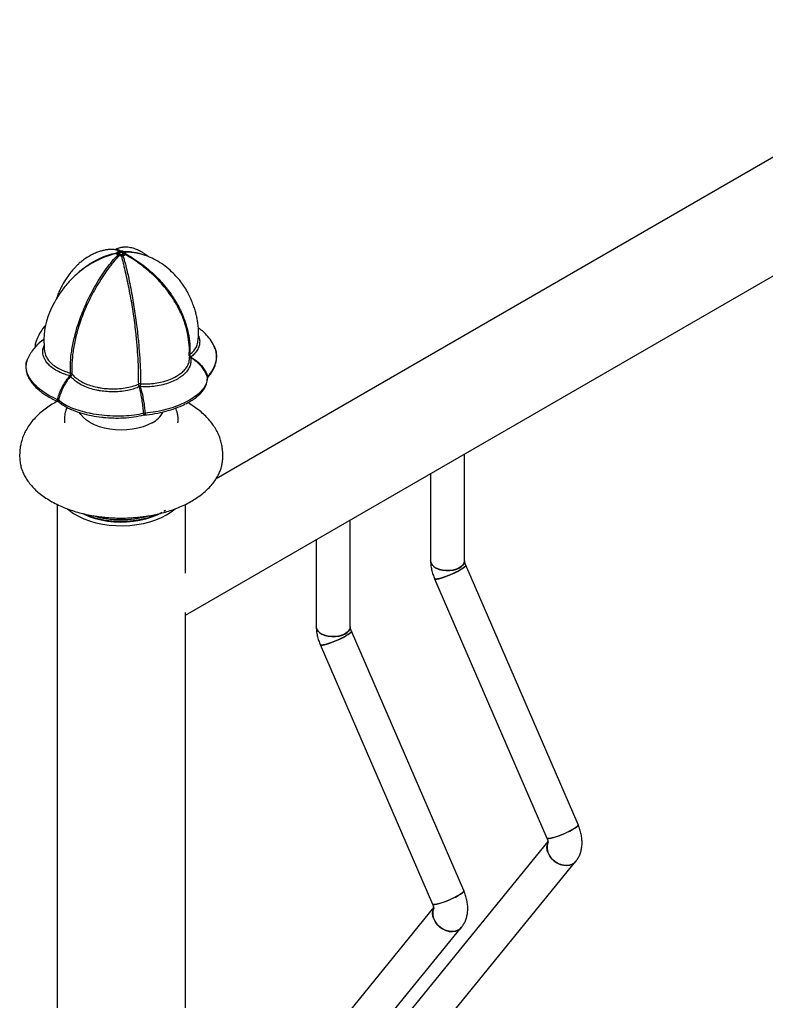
# Model space of a CAD drawing. Header units: millimetres. Extents: x 2157 to 8097, y -3726 to 474.
# Drawn here: x 6164.5 to 6515.5, y -1921.6 to -1460.1 of the extents above; entities that cross this region are included whole.
import ezdxf

# ---------------------------------------------------------------- set-up
doc = ezdxf.new("R2010")
doc.units = ezdxf.units.MM

msp = doc.modelspace()

# ---------------------------------------------------------------- linework, layer by layer
for p, q in [((7475.2, -972.61), (6256.89, -1675.92)), ((6242.4, -1740.06), (7499.35, -1014.44)), ((6210.08, -1568.4), (6209.83, -1568.36)), ((6175.95, -1610.46), (6174.71, -1611.3)), ((6248.26, -1611.5), (6248.29, -1611.28)), ((6176.18, -1615.66), (6176.22, -1615.89)), ((6244.24, -1620.31), (6244.26, -1620.13)), ((6373.69, -1714.48), (6373.69, -1664.26)), ((6357.69, -1673.5), (6357.69, -1714.48)), ((6182.1, -1687.95), (6182.1, -2265.62)), ((6242.4, -1720.31), (6242.4, -1687.95)), ((6194.75, -1692.39), (6194.75, -1692.57)), ((6229.75, -1692.57), (6229.75, -1692.4)), ((6232.28, -1691.17), (6233.1, -1690.63)), ((6319.95, -1745.51), (6319.95, -1695.29)), ((6303.95, -1704.52), (6303.95, -1745.51)), ((6427.04, -1838.5), (6374.22, -1716.52)), ((6359.54, -1722.88), (6412.36, -1844.86)), ((6242.4, -2265.62), (6242.4, -1738.84)), ((6373.3, -1869.53), (6320.48, -1747.54)), ((6305.8, -1753.9), (6358.62, -1875.88)), ((6412.84, -1846.49), (6306.05, -1977.53)), ((6318.45, -1987.64), (6425.97, -1855.71)), ((6359.1, -1877.51), (6252.31, -2008.55)), ((6264.71, -2018.66), (6372.23, -1886.73))]:
    msp.add_line(p, q)
at = {"flags": 128}
for points in [[(6226.76, -1649.6), (6224.74, -1650.62), (6222.51, -1651.48), (6220.1, -1652.17), (6217.56, -1652.66), (6214.93, -1652.97), (6212.25, -1653.07), (6209.57, -1652.97), (6206.94, -1652.66), (6204.4, -1652.17), (6201.99, -1651.48), (6199.76, -1650.62), (6197.75, -1649.6), (6195.98, -1648.43), (6194.49, -1647.15), (6193.3, -1645.76), (6192.69, -1644.78)], [(6187.02, -1690.12), (6187.76, -1690.74), (6189.81, -1692.21), (6192.12, -1693.54), (6194.66, -1694.72), (6197.41, -1695.73), (6200.34, -1696.57), (6203.4, -1697.22), (6206.57, -1697.68), (6209.8, -1697.93), (6213.07, -1697.98), (6216.32, -1697.83), (6219.53, -1697.47), (6222.65, -1696.92), (6225.65, -1696.18), (6228.49, -1695.25), (6231.14, -1694.15), (6233.57, -1692.89)], [(6194.12, -1692.25), (6194.77, -1692.57), (6197.25, -1693.65), (6199.93, -1694.55), (6202.76, -1695.27), (6205.73, -1695.8), (6208.77, -1696.13), (6211.86, -1696.26), (6214.96, -1696.18), (6218.02, -1695.9), (6221.01, -1695.42), (6223.88, -1694.75), (6226.6, -1693.89), (6229.14, -1692.86), (6231.45, -1691.67)], [(6233.57, -1692.89), (6235.75, -1691.49), (6237.56, -1690.05)], [(6373.69, -1714.48), (6373.69, -1714.61), (6373.46, -1715.6), (6372.86, -1716.54), (6371.93, -1717.38), (6370.71, -1718.08), (6369.25, -1718.62), (6367.62, -1718.97), (6365.91, -1719.1), (6364.19, -1719.02), (6362.53, -1718.73), (6361.03, -1718.24), (6359.74, -1717.57), (6358.73, -1716.76), (6358.05, -1715.84), (6357.72, -1714.86), (6357.69, -1714.48)], [(6357.69, -1714.49), (6357.84, -1715.35), (6358.35, -1716.31), (6359.2, -1717.18), (6360.35, -1717.92), (6361.76, -1718.5), (6363.35, -1718.9), (6365.04, -1719.09), (6366.77, -1719.06), (6368.45, -1718.82), (6370, -1718.38), (6371.35, -1717.75)], [(6374.22, -1716.53), (6374.19, -1716.8), (6373.83, -1717.24), (6373.15, -1717.8), (6372.17, -1718.45), (6370.95, -1719.15), (6369.54, -1719.88), (6368, -1720.61), (6366.41, -1721.29), (6364.84, -1721.89), (6363.37, -1722.4), (6362.06, -1722.78), (6360.98, -1723.01), (6360.17, -1723.09), (6359.68, -1723.01), (6359.54, -1722.88)], [(6371.59, -1718.79), (6372.69, -1718.11), (6373.53, -1717.51), (6374.05, -1717), (6374.24, -1716.62), (6374.22, -1716.52)], [(6359.54, -1722.88), (6359.56, -1722.91), (6359.88, -1723.07), (6360.54, -1723.07), (6361.49, -1722.91), (6362.69, -1722.6), (6364.09, -1722.16), (6365.62, -1721.6), (6367.21, -1720.95), (6368.78, -1720.25), (6370.26, -1719.52), (6371.59, -1718.79)], [(6319.95, -1745.51), (6319.95, -1745.63), (6319.72, -1746.62), (6319.12, -1747.56), (6318.19, -1748.4), (6316.97, -1749.11), (6315.51, -1749.65), (6313.88, -1749.99), (6312.17, -1750.12), (6310.45, -1750.04), (6308.79, -1749.75), (6307.29, -1749.26), (6306, -1748.59), (6304.99, -1747.78), (6304.31, -1746.86), (6303.98, -1745.88), (6303.95, -1745.51)], [(6303.95, -1745.51), (6304.1, -1746.38), (6304.6, -1747.33), (6305.46, -1748.2), (6306.61, -1748.95), (6308.02, -1749.53), (6309.61, -1749.92), (6311.3, -1750.11), (6313.03, -1750.08), (6314.71, -1749.84), (6316.26, -1749.4), (6317.61, -1748.77)], [(6320.48, -1747.55), (6320.45, -1747.82), (6320.09, -1748.26), (6319.41, -1748.82), (6318.43, -1749.47), (6317.21, -1750.17), (6315.8, -1750.91), (6314.26, -1751.63), (6312.67, -1752.31), (6311.1, -1752.92), (6309.63, -1753.42), (6308.32, -1753.8), (6307.24, -1754.03), (6306.43, -1754.11), (6305.94, -1754.03), (6305.8, -1753.9)], [(6317.85, -1749.82), (6318.95, -1749.14), (6319.79, -1748.53), (6320.31, -1748.03), (6320.5, -1747.65), (6320.48, -1747.54)], [(6305.8, -1753.9), (6305.82, -1753.93), (6306.14, -1754.09), (6306.8, -1754.09), (6307.75, -1753.93), (6308.95, -1753.63), (6310.35, -1753.18), (6311.88, -1752.63), (6313.47, -1751.98), (6315.04, -1751.27), (6316.52, -1750.54), (6317.85, -1749.82)], [(6427.04, -1838.5), (6427.01, -1838.78), (6426.65, -1839.22), (6425.97, -1839.78), (6424.99, -1840.43), (6423.77, -1841.13), (6422.35, -1841.86), (6420.82, -1842.59), (6419.23, -1843.27), (6417.66, -1843.87), (6416.19, -1844.38), (6414.88, -1844.76), (6413.8, -1844.99), (6412.99, -1845.07), (6412.5, -1844.99), (6412.36, -1844.86)], [(6412.36, -1844.85), (6412.38, -1844.89), (6412.7, -1845.05), (6413.36, -1845.05), (6414.31, -1844.89), (6415.51, -1844.58), (6416.91, -1844.14), (6418.44, -1843.58), (6420.02, -1842.94), (6421.6, -1842.23), (6423.08, -1841.5), (6424.41, -1840.77)], [(6424.41, -1840.77), (6425.51, -1840.09), (6426.35, -1839.49), (6426.87, -1838.98), (6427.06, -1838.6), (6427.04, -1838.5)], [(6425.98, -1855.7), (6425.12, -1856.54), (6423.9, -1857.24), (6422.48, -1857.64), (6420.94, -1857.71), (6419.34, -1857.45), (6417.76, -1856.88), (6416.28, -1856.01), (6414.96, -1854.89), (6413.87, -1853.57), (6413.05, -1852.12), (6412.54, -1850.6), (6412.38, -1849.08), (6412.56, -1847.64), (6412.8, -1846.9)], [(6412.8, -1846.89), (6412.77, -1846.96), (6412.42, -1848.35), (6412.42, -1849.84), (6412.75, -1851.37), (6413.42, -1852.86), (6414.38, -1854.25), (6415.6, -1855.48), (6417.01, -1856.48), (6418.55, -1857.2), (6420.14, -1857.62), (6421.72, -1857.72), (6423.21, -1857.48), (6424.54, -1856.93)], [(6424.54, -1856.93), (6425.64, -1856.08), (6425.97, -1855.71)], [(6373.3, -1869.53), (6373.27, -1869.8), (6372.91, -1870.24), (6372.23, -1870.8), (6371.25, -1871.45), (6370.03, -1872.16), (6368.61, -1872.89), (6367.08, -1873.61), (6365.49, -1874.29), (6363.92, -1874.9), (6362.45, -1875.4), (6361.14, -1875.78), (6360.06, -1876.01), (6359.25, -1876.09), (6358.76, -1876.01), (6358.62, -1875.88)], [(6358.62, -1875.88), (6358.64, -1875.92), (6358.96, -1876.07), (6359.62, -1876.07), (6360.57, -1875.92), (6361.77, -1875.61), (6363.17, -1875.16), (6364.7, -1874.61), (6366.28, -1873.96), (6367.86, -1873.25), (6369.34, -1872.52), (6370.67, -1871.8)], [(6370.67, -1871.8), (6371.77, -1871.12), (6372.61, -1870.51), (6373.13, -1870.01), (6373.32, -1869.63), (6373.3, -1869.53)], [(6372.24, -1886.73), (6371.38, -1887.56), (6370.16, -1888.26), (6368.74, -1888.66), (6367.2, -1888.73), (6365.6, -1888.48), (6364.02, -1887.9), (6362.54, -1887.03), (6361.22, -1885.91), (6360.13, -1884.6), (6359.31, -1883.15), (6358.8, -1881.62), (6358.64, -1880.11), (6358.82, -1878.66), (6359.05, -1877.94)], [(6359.06, -1877.92), (6359.03, -1877.99), (6358.68, -1879.37), (6358.68, -1880.86), (6359.01, -1882.39), (6359.68, -1883.88), (6360.64, -1885.28), (6361.86, -1886.5), (6363.27, -1887.5), (6364.81, -1888.23), (6366.4, -1888.65), (6367.98, -1888.74), (6369.47, -1888.5), (6370.8, -1887.95)], [(6370.8, -1887.95), (6371.9, -1887.1), (6372.23, -1886.73)]]:
    msp.add_lwpolyline(points, dxfattribs=at)
for centre, radius, start, end in [((6211.57, -1567.9), 1.11, 263.9896, 293.596), ((6209.81, -1569.53), 0.609, 318.035, 352.1673), ((6211.91, -1569.03), 2.14, 233.6321, 246.372), ((6212.43, -1569.01), 2.2, 271.3856, 286.2008), ((6214.04, -1568.58), 0.815, 223.074, 256.9314), ((6218.88, -1572.55), 5.21, 153.1351, 157.0672), ((6248.46, -1620.49), 3.92, 153.3335, 156.871), ((6189.52, -1625.57), 2.34, 236.0748, 243.9305), ((6188.29, -1627.25), 1.01, 40.4966, 79.5087), ((6253.3, -1628.22), 0.541, 132.4832, 177.7188), ((6221.1, -1633), 1.67, 84.8876, 112.6983), ((6220.65, -1630.34), 2.34, 274.081, 283.5045), ((6181.77, -1640.21), 1.55, 49.7526, 70.2528), ((6223.61, -1648.26), 3.15, 92.7633, 104.8233), ((6220.84, -1638.34), 12.72, 297.7426, 331.0089), ((6212.26, -1646.09), 49.04, 254.1306, 285.2377), ((6369.75, -1714.13), 3.96, 293.8072, 354.9048), ((6316.01, -1745.15), 3.96, 293.8071, 354.905)]:
    msp.add_arc(centre, radius, start, end)
for points, knots in [([(6209.83, -1568.36), (6209.7, -1568.33), (6208.76, -1568.09), (6207.54, -1568.11), (6205.8, -1568.2), (6204.09, -1568.52), (6202.4, -1568.97), (6200.53, -1569.63), (6198.39, -1570.59), (6196.14, -1571.87), (6194.15, -1573.28), (6192.63, -1574.54), (6191.38, -1575.69), (6190.05, -1577.06), (6188.4, -1578.97), (6186.4, -1581.7), (6184.55, -1584.8), (6183.08, -1587.82), (6182.15, -1590.08), (6181.72, -1591.37), (6181.55, -1591.87)], [0, 0, 0, 0, 0.0096541, 0.0672659, 0.1225403, 0.1727844, 0.2203786, 0.2684705, 0.3284386, 0.4005547, 0.4637609, 0.5099823, 0.5460471, 0.5863791, 0.6480367, 0.7271207, 0.828574, 0.9052202, 0.9627363, 1, 1, 1, 1]), ([(6224.81, -1571.42), (6224.78, -1571.4), (6224.46, -1571.12), (6223.85, -1570.66), (6222.88, -1569.96), (6221.6, -1569.14), (6219.89, -1568.27), (6217.84, -1567.53), (6215.5, -1567.08), (6213.8, -1567.06), (6213.05, -1567.13), (6212.8, -1567.16), (6212.57, -1567.19), (6212.33, -1567.23), (6211.97, -1567.3), (6211.37, -1567.45), (6210.61, -1567.72), (6209.98, -1568), (6209.57, -1568.23), (6209.48, -1568.28)], [0, 0, 0, 0, 0.00718, 0.075117, 0.138152, 0.225518, 0.348489, 0.488806, 0.632336, 0.750894, 0.778177, 0.790796, 0.802413, 0.813977, 0.826443, 0.85681, 0.913229, 0.980007, 1, 1, 1, 1]), ([(6209.6, -1568.31), (6209.88, -1568.24), (6210.33, -1568.14), (6210.86, -1568.26), (6211.4, -1568.43), (6211.75, -1568.71), (6212.02, -1568.92)], [0, 0, 0, 0, 0.351824, 0.550257, 0.649472, 1, 1, 1, 1]), ([(6211.46, -1569.01), (6211.1, -1568.81), (6210.64, -1568.56), (6210.21, -1568.42), (6210.1, -1568.4), (6210.08, -1568.4)], [0, 0, 0, 0, 0.737015, 0.945623, 1, 1, 1, 1]), ([(6212.02, -1568.92), (6212.06, -1568.9), (6212.17, -1568.86), (6212.35, -1568.82), (6212.55, -1568.81), (6212.78, -1568.83), (6212.99, -1568.87), (6213.18, -1568.95), (6213.33, -1569.03), (6213.41, -1569.11), (6213.45, -1569.14)], [0, 0, 0, 0, 0.083562, 0.2273494, 0.3337517, 0.4686941, 0.6546121, 0.7552051, 0.8970195, 1, 1, 1, 1]), ([(6212.02, -1568.92), (6212.04, -1569), (6212.07, -1569.17), (6212.07, -1569.45), (6212.08, -1569.58), (6212.08, -1569.58)], [0, 0, 0, 0, 0.503124, 0.992664, 1, 1, 1, 1]), ([(6201.64, -1572.97), (6201.58, -1572.99), (6201.01, -1573.25), (6199.96, -1573.8), (6197.91, -1574.92), (6195.44, -1576.47), (6192.58, -1578.62), (6189.74, -1581.15), (6186.7, -1584.34), (6183.54, -1588.4), (6180.69, -1593.07), (6178.83, -1596.94), (6177.71, -1599.8), (6177, -1601.97), (6176.37, -1604.61), (6175.95, -1607.94), (6175.84, -1611.79), (6176.06, -1614.51), (6176.18, -1615.89)], [0, 0, 0, 0, 0.0037874, 0.0349899, 0.0680292, 0.139386, 0.2103931, 0.2786385, 0.351371, 0.4573529, 0.5665291, 0.6607414, 0.7020681, 0.7416116, 0.790135, 0.8504992, 0.9242939, 1, 1, 1, 1]), ([(6188.48, -1626.26), (6188.42, -1624.6), (6188.31, -1621.26), (6188.93, -1615.71), (6190.09, -1609.76), (6191.99, -1602.99), (6194.74, -1595.63), (6197.87, -1589.11), (6200.8, -1583.91), (6203.26, -1580.03), (6205.45, -1576.91), (6207.07, -1574.83), (6208.6, -1572.93), (6209.75, -1571.71), (6210.65, -1570.76)], [0, 0, 0, 0, 0.095113, 0.191676, 0.297955, 0.405868, 0.536769, 0.670816, 0.741802, 0.813282, 0.884248, 0.919685, 0.937402, 1, 1, 1, 1]), ([(6211.06, -1570.99), (6210.23, -1571.98), (6209.17, -1573.26), (6207.65, -1575.17), (6206.06, -1577.26), (6203.86, -1580.36), (6201.38, -1584.24), (6198.42, -1589.38), (6195.27, -1595.9), (6192.52, -1603.24), (6190.64, -1610.06), (6189.54, -1616.04), (6188.98, -1621.62), (6189.03, -1624.94), (6189.06, -1626.6)], [0, 0, 0, 0, 0.062599, 0.080318, 0.115755, 0.186723, 0.257957, 0.329192, 0.461665, 0.594138, 0.701238, 0.808336, 0.904171, 1, 1, 1, 1]), ([(6192.35, -1578.89), (6192.9, -1578.35), (6194.32, -1576.93), (6197.13, -1575.06), (6200.48, -1573.1), (6203.49, -1571.72), (6205.68, -1570.91), (6207.75, -1570.22), (6209.25, -1569.88), (6210.41, -1569.61)], [0, 0, 0, 0, 0.1178743, 0.3080983, 0.499646, 0.6898168, 0.7847764, 0.8322555, 1, 1, 1, 1]), ([(6210.26, -1569.93), (6209.07, -1570.25), (6207.55, -1570.66), (6205.46, -1571.38), (6203.34, -1572.16), (6201.65, -1572.98), (6200.55, -1573.51)], [0, 0, 0, 0, 0.343958, 0.441313, 0.636026, 1, 1, 1, 1]), ([(6210.65, -1570.76), (6210.61, -1570.73), (6210.52, -1570.67), (6210.42, -1570.56), (6210.31, -1570.46), (6210.22, -1570.33), (6210.18, -1570.21), (6210.19, -1570.08), (6210.2, -1570), (6210.25, -1569.95), (6210.26, -1569.93)], [0, 0, 0, 0, 0.083563, 0.227351, 0.333753, 0.468692, 0.654608, 0.75521, 0.897023, 1, 1, 1, 1]), ([(6211.61, -1569.85), (6211.61, -1569.85), (6211.38, -1569.84), (6210.93, -1569.83), (6210.49, -1569.9), (6210.26, -1569.93)], [0, 0, 0, 0, 0.007332, 0.496874, 1, 1, 1, 1]), ([(6210.41, -1569.61), (6210.42, -1569.58), (6210.44, -1569.49), (6210.51, -1569.37), (6210.61, -1569.26), (6210.74, -1569.15), (6210.9, -1569.08), (6211.07, -1569.03), (6211.24, -1568.99), (6211.38, -1569), (6211.46, -1569.01)], [0, 0, 0, 0, 0.083574, 0.227387, 0.333806, 0.468764, 0.65471, 0.710977, 0.85486, 1, 1, 1, 1]), ([(6210.41, -1569.61), (6210.62, -1569.62), (6211.01, -1569.65), (6211.41, -1569.79), (6211.61, -1569.85), (6211.61, -1569.85)], [0, 0, 0, 0, 0.503125, 0.992666, 1, 1, 1, 1]), ([(6211.61, -1569.85), (6211.5, -1569.86), (6211.31, -1569.89), (6211.06, -1569.94), (6210.88, -1569.98), (6210.75, -1570.02), (6210.67, -1570.04), (6210.62, -1570.07), (6210.6, -1570.1), (6210.6, -1570.15), (6210.62, -1570.21), (6210.66, -1570.26), (6210.7, -1570.3), (6210.75, -1570.32), (6210.92, -1570.33), (6211.28, -1570.3), (6211.59, -1570.25), (6211.78, -1570.22)], [0, 0, 0, 0, 0.130677, 0.233204, 0.303526, 0.351897, 0.400316, 0.412512, 0.429678, 0.45082, 0.511198, 0.552607, 0.57338, 0.59013, 0.624633, 0.767033, 1, 1, 1, 1]), ([(6210.65, -1570.76), (6210.83, -1570.64), (6211.19, -1570.41), (6211.59, -1570.29), (6211.78, -1570.22), (6211.78, -1570.22)], [0, 0, 0, 0, 0.503126, 0.992669, 1, 1, 1, 1]), ([(6212.08, -1569.58), (6212.08, -1569.58), (6211.99, -1569.52), (6211.85, -1569.44), (6211.65, -1569.33), (6211.5, -1569.27), (6211.39, -1569.23), (6211.31, -1569.2), (6211.24, -1569.19), (6211.19, -1569.2), (6211.12, -1569.22), (6211.04, -1569.26), (6210.98, -1569.31), (6210.95, -1569.35), (6210.95, -1569.38), (6211.02, -1569.47), (6211.23, -1569.64), (6211.47, -1569.77), (6211.61, -1569.85)], [0, 0, 0, 0, 0.002194, 0.14527, 0.243204, 0.310392, 0.35664, 0.396791, 0.417085, 0.437634, 0.450816, 0.511193, 0.552601, 0.573376, 0.590124, 0.624629, 0.767031, 1, 1, 1, 1]), ([(6211.78, -1570.22), (6211.78, -1570.22), (6211.66, -1570.33), (6211.43, -1570.55), (6211.18, -1570.84), (6211.06, -1570.99)], [0, 0, 0, 0, 0.00733, 0.496872, 1, 1, 1, 1]), ([(6212.48, -1571.21), (6212.44, -1571.22), (6212.33, -1571.22), (6212.16, -1571.21), (6211.95, -1571.2), (6211.73, -1571.19), (6211.52, -1571.14), (6211.32, -1571.08), (6211.17, -1571.04), (6211.09, -1571.01), (6211.06, -1570.99)], [0, 0, 0, 0, 0.083562, 0.227351, 0.333757, 0.468696, 0.654609, 0.755206, 0.89702, 1, 1, 1, 1]), ([(6212.08, -1569.58), (6212.08, -1569.58), (6211.97, -1569.46), (6211.75, -1569.22), (6211.55, -1569.08), (6211.46, -1569.01)], [0, 0, 0, 0, 0.0073344, 0.496873, 1, 1, 1, 1]), ([(6211.78, -1570.22), (6211.75, -1570.28), (6211.69, -1570.39), (6211.64, -1570.54), (6211.61, -1570.65), (6211.6, -1570.73), (6211.61, -1570.79), (6211.63, -1570.82), (6211.65, -1570.85), (6211.72, -1570.87), (6211.83, -1570.9), (6211.93, -1570.9), (6212, -1570.9), (6212.06, -1570.88), (6212.16, -1570.8), (6212.3, -1570.61), (6212.37, -1570.43), (6212.42, -1570.32)], [0, 0, 0, 0, 0.130677, 0.233203, 0.303522, 0.351896, 0.400316, 0.41251, 0.42968, 0.450818, 0.511196, 0.552605, 0.573378, 0.590128, 0.624632, 0.767032, 1, 1, 1, 1]), ([(6212.72, -1569.68), (6212.75, -1569.62), (6212.81, -1569.5), (6212.86, -1569.36), (6212.89, -1569.25), (6212.9, -1569.16), (6212.9, -1569.11), (6212.88, -1569.07), (6212.85, -1569.05), (6212.78, -1569.02), (6212.68, -1569), (6212.57, -1568.99), (6212.5, -1569), (6212.45, -1569.02), (6212.35, -1569.09), (6212.21, -1569.28), (6212.13, -1569.47), (6212.08, -1569.58)], [0, 0, 0, 0, 0.130679, 0.233203, 0.303524, 0.351897, 0.400316, 0.412513, 0.42968, 0.450821, 0.511196, 0.552605, 0.57338, 0.590131, 0.624632, 0.767034, 1, 1, 1, 1]), ([(6212.42, -1570.32), (6212.42, -1570.32), (6212.51, -1570.37), (6212.66, -1570.46), (6212.85, -1570.56), (6213, -1570.63), (6213.11, -1570.67), (6213.19, -1570.69), (6213.26, -1570.7), (6213.31, -1570.69), (6213.38, -1570.67), (6213.46, -1570.63), (6213.52, -1570.59), (6213.55, -1570.55), (6213.55, -1570.51), (6213.48, -1570.42), (6213.27, -1570.26), (6213.04, -1570.13), (6212.89, -1570.05)], [0, 0, 0, 0, 0.002194, 0.14527, 0.243204, 0.31039, 0.356637, 0.39679, 0.417085, 0.437634, 0.450816, 0.511193, 0.552602, 0.573376, 0.590127, 0.624631, 0.767031, 1, 1, 1, 1]), ([(6212.48, -1571.21), (6212.47, -1571.04), (6212.43, -1570.7), (6212.43, -1570.45), (6212.42, -1570.32), (6212.42, -1570.32)], [0, 0, 0, 0, 0.503128, 0.992668, 1, 1, 1, 1]), ([(6212.42, -1570.32), (6212.42, -1570.32), (6212.53, -1570.43), (6212.76, -1570.65), (6212.95, -1570.97), (6213.05, -1571.13)], [0, 0, 0, 0, 0.007334, 0.496876, 1, 1, 1, 1]), ([(6220.45, -1631.46), (6220.45, -1629.8), (6220.44, -1626.49), (6220.26, -1620.79), (6219.89, -1614.58), (6219.22, -1607.37), (6218.21, -1599.44), (6217.05, -1592.26), (6215.95, -1586.49), (6215.03, -1582.09), (6214.21, -1578.52), (6213.64, -1576.1), (6213.1, -1573.87), (6212.75, -1572.38), (6212.48, -1571.21)], [0, 0, 0, 0, 0.095829, 0.191664, 0.298763, 0.405861, 0.538336, 0.670807, 0.742043, 0.813277, 0.884245, 0.919682, 0.937401, 1, 1, 1, 1]), ([(6212.72, -1569.68), (6212.72, -1569.68), (6212.84, -1569.57), (6213.07, -1569.33), (6213.32, -1569.2), (6213.45, -1569.14)], [0, 0, 0, 0, 0.007336, 0.496878, 1, 1, 1, 1]), ([(6213.86, -1569.38), (6213.67, -1569.41), (6213.31, -1569.47), (6212.91, -1569.61), (6212.72, -1569.68), (6212.72, -1569.68)], [0, 0, 0, 0, 0.503128, 0.992665, 1, 1, 1, 1]), ([(6212.89, -1570.05), (6213, -1570.03), (6213.2, -1570), (6213.45, -1569.96), (6213.62, -1569.92), (6213.75, -1569.88), (6213.83, -1569.85), (6213.88, -1569.82), (6213.9, -1569.8), (6213.91, -1569.75), (6213.89, -1569.69), (6213.84, -1569.63), (6213.8, -1569.6), (6213.75, -1569.58), (6213.58, -1569.57), (6213.23, -1569.59), (6212.91, -1569.65), (6212.72, -1569.68)], [0, 0, 0, 0, 0.130675, 0.233202, 0.303521, 0.351896, 0.400315, 0.412511, 0.429679, 0.45082, 0.511196, 0.552604, 0.573381, 0.59013, 0.624633, 0.767032, 1, 1, 1, 1]), ([(6214.09, -1570.52), (6213.89, -1570.43), (6213.49, -1570.23), (6213.09, -1570.11), (6212.89, -1570.05), (6212.89, -1570.05)], [0, 0, 0, 0, 0.50313, 0.992671, 1, 1, 1, 1]), ([(6212.89, -1570.05), (6212.89, -1570.05), (6213.12, -1570.05), (6213.58, -1570.04), (6214.02, -1570.15), (6214.24, -1570.2)], [0, 0, 0, 0, 0.007332, 0.496872, 1, 1, 1, 1]), ([(6214.09, -1570.52), (6214.08, -1570.54), (6214.06, -1570.59), (6213.99, -1570.66), (6213.9, -1570.75), (6213.76, -1570.86), (6213.61, -1570.93), (6213.43, -1571), (6213.27, -1571.06), (6213.12, -1571.11), (6213.05, -1571.13)], [0, 0, 0, 0, 0.083574, 0.227389, 0.333807, 0.468765, 0.65471, 0.710977, 0.85486, 1, 1, 1, 1]), ([(6213.05, -1571.13), (6213.41, -1572.27), (6213.87, -1573.75), (6214.44, -1575.97), (6215.05, -1578.39), (6215.84, -1581.96), (6216.73, -1586.36), (6217.77, -1592.11), (6218.91, -1599.3), (6219.92, -1607.21), (6220.64, -1614.45), (6221.09, -1620.63), (6221.35, -1626.34), (6221.28, -1629.66), (6221.24, -1631.33)], [0, 0, 0, 0, 0.062598, 0.080315, 0.115752, 0.186718, 0.257701, 0.329184, 0.460082, 0.594131, 0.700411, 0.808324, 0.903445, 1, 1, 1, 1]), ([(6213.45, -1569.14), (6214.28, -1569.1), (6215.34, -1569.04), (6216.85, -1569.18), (6218.44, -1569.42), (6219.88, -1569.73), (6220.79, -1570.11), (6220.88, -1570.15)], [0, 0, 0, 0, 0.322122, 0.4132963, 0.5956483, 0.9608355, 1, 1, 1, 1]), ([(6216.85, -1569.47), (6216.73, -1569.46), (6215.78, -1569.36), (6214.76, -1569.37), (6213.86, -1569.38)], [0, 0, 0, 0, 0.125738, 1, 1, 1, 1]), ([(6213.86, -1569.38), (6213.89, -1569.38), (6213.98, -1569.41), (6214.09, -1569.47), (6214.19, -1569.56), (6214.28, -1569.68), (6214.32, -1569.81), (6214.32, -1569.94), (6214.3, -1570.07), (6214.26, -1570.16), (6214.24, -1570.2)], [0, 0, 0, 0, 0.083563, 0.227351, 0.333752, 0.468696, 0.654608, 0.75521, 0.897025, 1, 1, 1, 1]), ([(6220.28, -1574.46), (6219.69, -1574.05), (6218.79, -1573.42), (6216.75, -1572.08), (6215.25, -1571.21), (6214.09, -1570.52)], [0, 0, 0, 0, 0.294701, 0.450292, 1, 1, 1, 1]), ([(6214.24, -1570.2), (6215.43, -1570.83), (6216.95, -1571.64), (6219.04, -1572.98), (6221.24, -1574.47), (6224.23, -1576.77), (6227.6, -1579.76), (6231.58, -1583.83), (6235.88, -1589.21), (6239.64, -1595.53), (6242.24, -1601.66), (6243.79, -1607.17), (6244.6, -1612.25), (6244.49, -1615.37), (6244.44, -1616.81)], [0, 0, 0, 0, 0.06356, 0.08155, 0.117531, 0.189589, 0.261664, 0.334246, 0.467157, 0.603267, 0.711181, 0.820754, 0.917338, 1, 1, 1, 1]), ([(6248.32, -1611.28), (6248.42, -1610.43), (6248.64, -1608.54), (6248.61, -1605.78), (6248.38, -1603.18), (6248.04, -1601.07), (6247.63, -1599.16), (6247.11, -1597.19), (6246.41, -1594.94), (6245.35, -1592.1), (6243.93, -1589.01), (6242.15, -1585.95), (6240.24, -1583.21), (6237.95, -1580.49), (6235.21, -1577.82), (6232.05, -1575.3), (6228.64, -1573.16), (6225.56, -1571.68), (6223.11, -1570.76), (6221.11, -1570.17), (6219.37, -1569.79), (6217.99, -1569.59), (6217.28, -1569.51), (6216.94, -1569.48), (6216.85, -1569.47)], [0, 0, 0, 0, 0.042931, 0.095252, 0.138235, 0.173236, 0.201093, 0.234376, 0.270212, 0.31429, 0.381694, 0.436064, 0.491023, 0.552619, 0.619467, 0.690997, 0.766895, 0.833671, 0.874666, 0.912683, 0.9563, 0.976473, 0.994004, 1, 1, 1, 1]), ([(6243.37, -1607.41), (6242.94, -1605.65), (6242.03, -1601.96), (6239.47, -1596.02), (6235.74, -1589.66), (6231.44, -1584.31), (6227.4, -1580.21), (6224.01, -1577.26), (6221.6, -1575.36), (6220.32, -1574.48), (6220.28, -1574.46)], [0, 0, 0, 0, 0.142042, 0.299454, 0.490397, 0.68593, 0.789476, 0.893744, 0.997262, 1, 1, 1, 1]), ([(6176.57, -1603.98), (6176.14, -1604.47), (6175.15, -1605.62), (6173.74, -1607.76), (6172.97, -1609.51), (6172.55, -1610.45)], [0, 0, 0, 0, 0.258405, 0.600228, 1, 1, 1, 1]), ([(6255.88, -1613.55), (6255.29, -1612.45), (6254.19, -1610.38), (6252.04, -1607.93), (6250.13, -1606.18), (6248.97, -1605.34), (6248.51, -1605)], [0, 0, 0, 0, 0.330015, 0.622867, 0.848368, 1, 1, 1, 1]), ([(6171.87, -1614.08), (6171.89, -1613.37), (6171.93, -1612.05), (6172.49, -1610.83), (6172.75, -1610.26)], [0, 0, 0, 0, 0.538614, 1, 1, 1, 1]), ([(6173.33, -1612.54), (6173.77, -1612.01), (6174.5, -1611.12), (6175.53, -1610.49), (6175.96, -1610.23)], [0, 0, 0, 0, 0.590414, 1, 1, 1, 1]), ([(6244.19, -1620.3), (6244.3, -1619.64), (6244.64, -1617.45), (6244.49, -1613.38), (6243.94, -1609.68), (6243.46, -1607.73), (6243.38, -1607.41)], [0, 0, 0, 0, 0.169766, 0.559265, 0.9273, 1, 1, 1, 1]), ([(6244.22, -1618.07), (6244.28, -1616.41), (6244.4, -1613.12), (6243.82, -1609.71), (6243.52, -1608.01)], [0, 0, 0, 0, 0.502309, 1, 1, 1, 1]), ([(6248.57, -1608.68), (6248.65, -1608.87), (6249, -1609.73), (6249.22, -1611.33), (6248.97, -1613.43), (6248.07, -1615.48), (6246.71, -1617.26), (6245.49, -1618.29), (6244.96, -1618.74)], [0, 0, 0, 0, 0.055982, 0.250954, 0.451526, 0.646129, 0.846743, 1, 1, 1, 1]), ([(6174.71, -1611.31), (6174.06, -1611.87), (6172.65, -1613.06), (6170.85, -1615.17), (6169.24, -1617.5), (6168.47, -1619.18), (6168.09, -1620.02)], [0, 0, 0, 0, 0.228221, 0.487885, 0.744756, 1, 1, 1, 1]), ([(6188.21, -1627.51), (6187.38, -1627.29), (6185.73, -1626.84), (6183.2, -1625.82), (6180.7, -1624.46), (6178.59, -1622.79), (6177.08, -1621.07), (6176.19, -1619.58), (6175.56, -1617.95), (6175.3, -1616.2), (6175.42, -1614.52), (6175.88, -1613.58), (6176.01, -1613.3)], [0, 0, 0, 0, 0.091723, 0.183439, 0.309028, 0.434635, 0.539032, 0.643447, 0.707583, 0.828957, 0.950296, 1, 1, 1, 1]), ([(6244.44, -1617.61), (6244.95, -1617.16), (6246.11, -1616.14), (6247.38, -1614.38), (6248.16, -1612.77), (6248.24, -1611.79), (6248.26, -1611.5)], [0, 0, 0, 0, 0.242618, 0.548591, 0.863923, 1, 1, 1, 1]), ([(6255.81, -1613.59), (6256.1, -1614.12), (6256.47, -1614.8), (6256.89, -1616.46), (6257.13, -1618.58), (6256.61, -1621.64), (6255.3, -1624.78), (6253.73, -1626.8), (6252.94, -1627.82)], [0, 0, 0, 0, 0.122728, 0.159004, 0.362033, 0.57093, 0.782095, 1, 1, 1, 1]), ([(6256.45, -1614.97), (6256.36, -1614.64), (6256.17, -1614), (6255.82, -1613.4), (6255.65, -1613.11)], [0, 0, 0, 0, 0.505892, 1, 1, 1, 1]), ([(6176.22, -1615.89), (6176.27, -1616.34), (6176.36, -1617.15), (6176.91, -1618.49), (6177.75, -1619.93), (6179.2, -1621.57), (6181.22, -1623.18), (6183.62, -1624.52), (6186.08, -1625.55), (6187.67, -1626.03), (6188.48, -1626.26)], [0, 0, 0, 0, 0.102196, 0.1836041, 0.3147506, 0.4484654, 0.6049998, 0.7666076, 0.8823231, 1, 1, 1, 1]), ([(6244.86, -1618.95), (6244.93, -1619.48), (6245.08, -1620.53), (6244.82, -1622.31), (6244.03, -1624.22), (6242.61, -1626.09), (6240.8, -1627.7), (6238.62, -1629.14), (6235.93, -1630.46), (6232.75, -1631.56), (6229.33, -1632.3), (6225.45, -1632.76), (6222.72, -1632.67), (6221.19, -1632.62)], [0, 0, 0, 0, 0.071289, 0.142573, 0.240184, 0.337808, 0.418948, 0.500101, 0.596645, 0.693161, 0.786946, 0.880725, 1, 1, 1, 1]), ([(6244.86, -1618.95), (6244.77, -1618.92), (6244.59, -1618.84), (6244.48, -1618.69), (6244.42, -1618.62)], [0, 0, 0, 0, 0.4852844, 1, 1, 1, 1]), ([(6244.44, -1617.61), (6244.44, -1617.67), (6244.44, -1617.84), (6244.53, -1618.15), (6244.71, -1618.48), (6244.89, -1618.66), (6244.96, -1618.74)], [0, 0, 0, 0, 0.169743, 0.44831, 0.776263, 1, 1, 1, 1]), ([(6252.76, -1628.2), (6252.69, -1627.99), (6252.34, -1626.99), (6251.44, -1625.21), (6249.88, -1623.05), (6247.99, -1621.15), (6246.39, -1619.92), (6245.32, -1619.23), (6244.98, -1619.03), (6244.86, -1618.95)], [0, 0, 0, 0, 0.057263, 0.279822, 0.502383, 0.706043, 0.909706, 0.967769, 1, 1, 1, 1]), ([(6244.96, -1618.74), (6245.08, -1618.8), (6246.09, -1619.36), (6247.86, -1620.59), (6249.97, -1622.61), (6251.62, -1624.84), (6252.51, -1626.61), (6252.86, -1627.62), (6252.94, -1627.82)], [0, 0, 0, 0, 0.032239, 0.26487, 0.49749, 0.720107, 0.942722, 1, 1, 1, 1]), ([(6252.66, -1628.69), (6253.17, -1628.06), (6254.17, -1626.83), (6255.35, -1624.96), (6256.22, -1623.15), (6256.78, -1621.36), (6257.08, -1619.54), (6257.07, -1617.67), (6256.92, -1616.34), (6256.7, -1615.68), (6256.68, -1615.62)], [0, 0, 0, 0, 0.154835, 0.301686, 0.435769, 0.564503, 0.698303, 0.842378, 0.986046, 1, 1, 1, 1]), ([(6167.98, -1620.38), (6167.93, -1620.5), (6167.66, -1621.12), (6167.47, -1622.32), (6167.4, -1623.97), (6167.66, -1625.69), (6168.22, -1627.43), (6169.09, -1629.16), (6170.26, -1630.87), (6171.71, -1632.55), (6173.44, -1634.18), (6175.33, -1635.65), (6177.37, -1637), (6179.6, -1638.22), (6181.44, -1639.12), (6182.56, -1639.58), (6182.82, -1639.69)], [0, 0, 0, 0, 0.019042, 0.092171, 0.170753, 0.249965, 0.330231, 0.411595, 0.493535, 0.57664, 0.660822, 0.744531, 0.817568, 0.893638, 0.97584, 1, 1, 1, 1]), ([(6182.29, -1638.75), (6180.9, -1638.09), (6178.06, -1636.76), (6174.44, -1634.32), (6171.39, -1631.61), (6169.15, -1628.74), (6168.17, -1626.62), (6167.6, -1624.62), (6167.43, -1622.72), (6167.61, -1620.89), (6168.13, -1619.99), (6168.2, -1619.88), (6168.22, -1619.84)], [0, 0, 0, 0, 0.1342244, 0.27277, 0.4118825, 0.5557358, 0.6959416, 0.7189472, 0.8477055, 0.9801851, 0.9945278, 1, 1, 1, 1]), ([(6221.24, -1631.33), (6222.73, -1631.35), (6225.36, -1631.39), (6229.12, -1630.92), (6232.4, -1630.2), (6235.48, -1629.15), (6238.08, -1627.89), (6240.2, -1626.48), (6241.96, -1624.92), (6243.35, -1623.1), (6244.09, -1621.5), (6244.21, -1620.56), (6244.24, -1620.31)], [0, 0, 0, 0, 0.134046, 0.237327, 0.343747, 0.450262, 0.559858, 0.64983, 0.741563, 0.848952, 0.959822, 1, 1, 1, 1]), ([(6182.29, -1638.75), (6182.33, -1638.6), (6182.57, -1637.55), (6183.21, -1635.53), (6184.44, -1632.82), (6185.97, -1630.28), (6187.27, -1628.55), (6188.05, -1627.68), (6188.21, -1627.51)], [0, 0, 0, 0, 0.036767, 0.269587, 0.502411, 0.724169, 0.945937, 1, 1, 1, 1]), ([(6188.48, -1627.67), (6188.34, -1627.85), (6187.6, -1628.74), (6186.35, -1630.5), (6184.94, -1632.96), (6183.83, -1635.45), (6183.2, -1637.32), (6182.89, -1638.5), (6182.81, -1638.88), (6182.77, -1639.02)], [0, 0, 0, 0, 0.054049, 0.27576, 0.497461, 0.700639, 0.903812, 0.963242, 1, 1, 1, 1]), ([(6188.21, -1627.51), (6188.24, -1627.42), (6188.33, -1627.21), (6188.41, -1626.89), (6188.47, -1626.56), (6188.47, -1626.38), (6188.48, -1626.26)], [0, 0, 0, 0, 0.22374, 0.538033, 0.701134, 1, 1, 1, 1]), ([(6189.06, -1626.6), (6189.06, -1626.61), (6189.07, -1626.72), (6189.04, -1626.9), (6188.93, -1627.19), (6188.75, -1627.45), (6188.56, -1627.61), (6188.48, -1627.67)], [0, 0, 0, 0, 0.021227, 0.299065, 0.462118, 0.776318, 1, 1, 1, 1]), ([(6220.81, -1632.67), (6220.06, -1632.97), (6218.56, -1633.57), (6215.77, -1634.34), (6212.49, -1634.9), (6208.95, -1635.11), (6205.62, -1635), (6202.95, -1634.7), (6200.19, -1634.2), (6197.41, -1633.47), (6194.4, -1632.31), (6191.81, -1630.85), (6189.81, -1629.28), (6188.89, -1628.16), (6188.48, -1627.67)], [0, 0, 0, 0, 0.071277, 0.142549, 0.240143, 0.337751, 0.418877, 0.500017, 0.549857, 0.644175, 0.738467, 0.83269, 0.926917, 1, 1, 1, 1]), ([(6189.06, -1626.6), (6189.46, -1627.06), (6190.37, -1628.11), (6192.32, -1629.59), (6194.84, -1630.98), (6197.76, -1632.12), (6200.46, -1632.84), (6203.13, -1633.32), (6205.71, -1633.61), (6208.94, -1633.7), (6212.35, -1633.49), (6215.54, -1632.97), (6218.25, -1632.28), (6219.72, -1631.73), (6220.45, -1631.46)], [0, 0, 0, 0, 0.073502, 0.167612, 0.261715, 0.355901, 0.450121, 0.499983, 0.581102, 0.662206, 0.759638, 0.857051, 0.928521, 1, 1, 1, 1]), ([(6252.76, -1628.2), (6252.7, -1629.01), (6252.59, -1630.62), (6251.29, -1633.11), (6249.15, -1635.57), (6246.17, -1637.92), (6243.5, -1639.46), (6240.69, -1640.83), (6237.75, -1642.05), (6233.28, -1643.46), (6228.46, -1644.55), (6225.12, -1644.93), (6223.46, -1645.12)], [0, 0, 0, 0, 0.108904, 0.217814, 0.33079, 0.443768, 0.555733, 0.574105, 0.67841, 0.782713, 0.891359, 1, 1, 1, 1]), ([(6242.43, -1640.79), (6242.58, -1640.71), (6243.53, -1640.26), (6245.07, -1639.34), (6247.03, -1638.01), (6248.73, -1636.6), (6250.18, -1635.1), (6251.29, -1633.63), (6252.09, -1632.14), (6252.55, -1630.69), (6252.74, -1629.46), (6252.74, -1628.74), (6252.73, -1628.49)], [0, 0, 0, 0, 0.022959, 0.142434, 0.261233, 0.38122, 0.502647, 0.624019, 0.726787, 0.834173, 0.942243, 1, 1, 1, 1]), ([(6252.94, -1627.82), (6252.94, -1627.83), (6252.97, -1627.95), (6252.99, -1628.2), (6252.88, -1628.46), (6252.77, -1628.63), (6252.71, -1628.68), (6252.68, -1628.7)], [0, 0, 0, 0, 0.0241405, 0.3908474, 0.7683987, 0.8744338, 1, 1, 1, 1]), ([(6252.8, -1628.48), (6252.8, -1628.4), (6252.79, -1628.3), (6252.76, -1628.21), (6252.76, -1628.2)], [0, 0, 0, 0, 0.9270565, 1, 1, 1, 1]), ([(6220.81, -1632.67), (6220.76, -1632.59), (6220.64, -1632.38), (6220.51, -1632.02), (6220.45, -1631.69), (6220.45, -1631.52), (6220.45, -1631.46)], [0, 0, 0, 0, 0.223737, 0.55169, 0.830257, 1, 1, 1, 1]), ([(6222.8, -1645.22), (6222.78, -1644.98), (6222.69, -1643.83), (6222.46, -1641.67), (6222.06, -1638.86), (6221.58, -1636.17), (6221.18, -1634.28), (6220.92, -1633.14), (6220.84, -1632.8), (6220.81, -1632.67)], [0, 0, 0, 0, 0.057264, 0.279822, 0.502383, 0.706043, 0.909706, 0.967769, 1, 1, 1, 1]), ([(6221.24, -1631.33), (6221.24, -1631.4), (6221.25, -1631.56), (6221.24, -1631.9), (6221.22, -1632.29), (6221.2, -1632.52), (6221.19, -1632.62)], [0, 0, 0, 0, 0.169742, 0.448307, 0.776261, 1, 1, 1, 1]), ([(6221.19, -1632.62), (6221.23, -1632.74), (6221.52, -1633.73), (6222.04, -1635.72), (6222.64, -1638.64), (6223.1, -1641.57), (6223.34, -1643.72), (6223.44, -1644.88), (6223.46, -1645.12)], [0, 0, 0, 0, 0.032239, 0.26487, 0.49749, 0.720107, 0.942722, 1, 1, 1, 1]), ([(6182.28, -1639.46), (6181.42, -1639.94), (6179.61, -1640.93), (6177.05, -1642.66), (6174.55, -1644.62), (6172.26, -1646.74), (6170.24, -1648.99), (6168.51, -1651.34), (6167.1, -1653.75), (6166.06, -1656.07), (6165.34, -1658.32), (6164.88, -1660.37), (6164.64, -1662.15), (6164.54, -1663.51), (6164.51, -1664.41), (6164.49, -1665.08), (6164.49, -1665.89), (6164.57, -1667.33), (6164.84, -1669.22), (6165.4, -1671.36), (6166.23, -1673.47), (6167.33, -1675.55), (6168.74, -1677.64), (6170.46, -1679.7), (6172.52, -1681.73), (6174.87, -1683.65), (6177.49, -1685.46), (6180.37, -1687.14), (6183.52, -1688.69), (6186.77, -1690.03), (6190.1, -1691.17), (6193.4, -1692.1), (6196.75, -1692.88), (6200.05, -1693.47), (6203.1, -1693.88), (6205.78, -1694.14), (6208.77, -1694.35), (6210.89, -1694.38), (6212.25, -1694.4)], [0, 0, 0, 0, 0.0286122, 0.0599948, 0.0916721, 0.1243067, 0.1564808, 0.1884829, 0.2203825, 0.251368, 0.2780108, 0.3016741, 0.321424, 0.3344768, 0.3415969, 0.3457602, 0.3532046, 0.3694432, 0.3989937, 0.4283871, 0.458899, 0.4902651, 0.5219033, 0.555813, 0.589966, 0.6243679, 0.6590426, 0.6940285, 0.7293904, 0.7652409, 0.7974567, 0.8297529, 0.8613248, 0.892047, 0.9206734, 0.9438819, 0.9639039, 1, 1, 1, 1]), ([(6182.81, -1639.71), (6182.79, -1639.7), (6182.66, -1639.68), (6182.53, -1639.56), (6182.37, -1639.37), (6182.27, -1639.14), (6182.27, -1638.89), (6182.29, -1638.76), (6182.29, -1638.75)], [0, 0, 0, 0, 0.040654, 0.360506, 0.438053, 0.714164, 0.982344, 1, 1, 1, 1]), ([(6182.77, -1639.02), (6182.77, -1639.03), (6182.74, -1639.16), (6182.71, -1639.39), (6182.75, -1639.58), (6182.8, -1639.71), (6182.85, -1639.73), (6182.88, -1639.75)], [0, 0, 0, 0, 0.020907, 0.338482, 0.665449, 0.757278, 1, 1, 1, 1]), ([(6222.8, -1645.22), (6221.33, -1645.51), (6218.37, -1646.11), (6213.43, -1646.52), (6208.28, -1646.54), (6203.06, -1646.16), (6199.41, -1645.59), (6196.03, -1644.9), (6192.88, -1644.1), (6188.92, -1642.69), (6185.42, -1641.01), (6183.66, -1639.69), (6182.77, -1639.02)], [0, 0, 0, 0, 0.108904, 0.217814, 0.33079, 0.443768, 0.555733, 0.574105, 0.67841, 0.782713, 0.891359, 1, 1, 1, 1]), ([(6182.78, -1639.71), (6182.81, -1639.73), (6182.84, -1639.74), (6182.85, -1639.75), (6182.85, -1639.75)], [0, 0, 0, 0, 0.970784, 1, 1, 1, 1]), ([(6182.9, -1639.73), (6183.08, -1639.89), (6183.75, -1640.48), (6185.03, -1641.37), (6186.84, -1642.44), (6188.21, -1643.14), (6189.05, -1643.47), (6189.13, -1643.5)], [0, 0, 0, 0, 0.10908, 0.410944, 0.679849, 0.969023, 1, 1, 1, 1]), ([(6186.8, -1642.4), (6186.77, -1642.46), (6186.48, -1642.96), (6186.14, -1643.92), (6185.77, -1645.25), (6185.53, -1646.81), (6185.48, -1648.17), (6185.57, -1649.17), (6185.61, -1649.54), (6185.62, -1649.59), (6185.62, -1649.6), (6185.62, -1649.61), (6185.62, -1649.61), (6185.62, -1649.62), (6185.62, -1649.62), (6185.62, -1649.62), (6185.62, -1649.62)], [0, 0, 0, 0, 0.032291, 0.246989, 0.439035, 0.604171, 0.84884, 0.979651, 0.99257, 0.994792, 0.995801, 0.99655, 0.997343, 0.998286, 0.999824, 1, 1, 1, 1]), ([(6212.25, -1694.4), (6213.58, -1694.38), (6215.45, -1694.35), (6218.22, -1694.18), (6220.58, -1693.97), (6223.37, -1693.63), (6226.27, -1693.16), (6229.25, -1692.55), (6232.27, -1691.79), (6235.32, -1690.87), (6238.38, -1689.77), (6241.38, -1688.5), (6244.25, -1687.07), (6246.94, -1685.5), (6249.43, -1683.8), (6251.69, -1681.97), (6253.72, -1680.04), (6255.48, -1678), (6256.95, -1675.91), (6258.09, -1673.86), (6258.92, -1671.86), (6259.5, -1669.94), (6259.84, -1668.11), (6259.99, -1666.56), (6260.01, -1665.44), (6260, -1664.74), (6259.99, -1664.09), (6259.94, -1663.16), (6259.82, -1661.75), (6259.53, -1659.85), (6258.99, -1657.69), (6258.17, -1655.4), (6257.08, -1653.14), (6255.67, -1650.87), (6253.98, -1648.65), (6252.02, -1646.52), (6249.77, -1644.46), (6247.23, -1642.51), (6245.13, -1641.08), (6243.84, -1640.37), (6243.52, -1640.2)], [0, 0, 0, 0, 0.035681, 0.050295, 0.074531, 0.099718, 0.126746, 0.154954, 0.184071, 0.214036, 0.246093, 0.278784, 0.311741, 0.344889, 0.378169, 0.411542, 0.444979, 0.478458, 0.511966, 0.544257, 0.572758, 0.600367, 0.626144, 0.648403, 0.661106, 0.666717, 0.670626, 0.67849, 0.693179, 0.713383, 0.740702, 0.769289, 0.799144, 0.82995, 0.860729, 0.891844, 0.923409, 0.956266, 0.989492, 1, 1, 1, 1]), ([(6222.91, -1645.93), (6224.65, -1645.75), (6228.12, -1645.4), (6233.21, -1644.3), (6237.84, -1642.79), (6240.83, -1641.63), (6242.06, -1640.92), (6242.08, -1640.91)], [0, 0, 0, 0, 0.25233, 0.504372, 0.749364, 0.994361, 1, 1, 1, 1]), ([(6238.88, -1649.62), (6238.88, -1649.62), (6238.88, -1649.62), (6238.88, -1649.62), (6238.88, -1649.61), (6238.88, -1649.6), (6238.88, -1649.59), (6238.89, -1649.58), (6238.89, -1649.55), (6238.9, -1649.49), (6238.93, -1649.25), (6239.01, -1648.35), (6239, -1646.96), (6238.73, -1645.22), (6238.37, -1643.86), (6238.01, -1643.09), (6237.85, -1642.74)], [0, 0, 0, 0, 0.001192, 0.002729, 0.003596, 0.004369, 0.00525, 0.006505, 0.008877, 0.01467, 0.030891, 0.111642, 0.383875, 0.61092, 0.824752, 1, 1, 1, 1]), ([(6189.48, -1643.59), (6189.51, -1643.61), (6190.7, -1644.21), (6193.67, -1645.12), (6198.21, -1646.28), (6201.75, -1646.82), (6205.21, -1647.19), (6208.6, -1647.41), (6213.45, -1647.36), (6218.34, -1646.92), (6221.38, -1646.26), (6222.91, -1645.93)], [0, 0, 0, 0, 0.003636, 0.145112, 0.28659, 0.426224, 0.447943, 0.578014, 0.708084, 0.853958, 1, 1, 1, 1]), ([(6222.9, -1645.97), (6222.9, -1645.97), (6222.9, -1645.99), (6222.88, -1645.93), (6222.87, -1645.79), (6222.84, -1645.6), (6222.82, -1645.36), (6222.8, -1645.22), (6222.8, -1645.22)], [0, 0, 0, 0, 0.0612647, 0.3742463, 0.4501262, 0.7203053, 0.9827248, 1, 1, 1, 1]), ([(6222.91, -1645.93), (6222.91, -1645.93), (6222.91, -1645.96), (6222.9, -1645.97), (6222.9, -1645.97)], [0, 0, 0, 0, 0.059582, 1, 1, 1, 1]), ([(6222.91, -1646), (6222.95, -1645.98), (6223, -1645.95), (6223.05, -1645.96), (6223.06, -1645.96)], [0, 0, 0, 0, 0.856118, 1, 1, 1, 1]), ([(6223.46, -1645.12), (6223.46, -1645.12), (6223.46, -1645.26), (6223.45, -1645.51), (6223.38, -1645.71), (6223.27, -1645.87), (6223.18, -1645.95), (6223.09, -1645.94), (6223.06, -1645.94)], [0, 0, 0, 0, 0.0166806, 0.2700412, 0.5308943, 0.6041546, 0.906334, 1, 1, 1, 1]), ([(6194.93, -1692.43), (6195.19, -1692.55), (6196.27, -1693.07), (6198.37, -1693.81), (6201.18, -1694.62), (6204.11, -1695.24), (6207.12, -1695.67), (6210.18, -1695.9), (6213.26, -1695.93), (6216.33, -1695.77), (6219.35, -1695.41), (6222.32, -1694.86), (6225.18, -1694.11), (6227.58, -1693.32), (6228.96, -1692.7), (6229.48, -1692.46)], [0, 0, 0, 0, 0.0259072, 0.110224, 0.1943305, 0.2781807, 0.3618048, 0.4452715, 0.5286688, 0.6120933, 0.6956185, 0.7793419, 0.8633655, 0.9477832, 1, 1, 1, 1]), ([(6357.69, -1714.48), (6357.7, -1714.95), (6357.73, -1716.16), (6358.02, -1718.13), (6358.57, -1720.36), (6359.14, -1721.94), (6359.49, -1722.76), (6359.54, -1722.88)], [0, 0, 0, 0, 0.165833, 0.431846, 0.699444, 0.955344, 1, 1, 1, 1]), ([(6374.22, -1716.52), (6374.16, -1716.38), (6373.98, -1715.94), (6373.79, -1715.27), (6373.7, -1714.71), (6373.7, -1714.55), (6373.69, -1714.48)], [0, 0, 0, 0, 0.155544, 0.466736, 0.775221, 1, 1, 1, 1]), ([(6303.95, -1745.51), (6303.96, -1745.97), (6303.99, -1747.18), (6304.28, -1749.16), (6304.83, -1751.38), (6305.4, -1752.96), (6305.75, -1753.78), (6305.8, -1753.9)], [0, 0, 0, 0, 0.165833, 0.431846, 0.699444, 0.955344, 1, 1, 1, 1]), ([(6320.48, -1747.54), (6320.42, -1747.4), (6320.24, -1746.96), (6320.05, -1746.3), (6319.96, -1745.74), (6319.96, -1745.58), (6319.95, -1745.51)], [0, 0, 0, 0, 0.155544, 0.466737, 0.775222, 1, 1, 1, 1]), ([(6425.97, -1855.71), (6426.32, -1855.25), (6427.03, -1854.3), (6427.84, -1852.66), (6428.44, -1850.85), (6428.81, -1848.91), (6428.93, -1846.85), (6428.79, -1844.68), (6428.39, -1842.44), (6427.8, -1840.36), (6427.27, -1839.06), (6427.04, -1838.5)], [0, 0, 0, 0, 0.096648, 0.201788, 0.309065, 0.420099, 0.53581, 0.656128, 0.779741, 0.904501, 1, 1, 1, 1]), ([(6412.36, -1844.86), (6412.42, -1845), (6412.6, -1845.44), (6412.79, -1846.11), (6412.89, -1846.68), (6412.89, -1846.95), (6412.89, -1846.93), (6412.89, -1846.93)], [0, 0, 0, 0, 0.129414, 0.388299, 0.644932, 0.876365, 1, 1, 1, 1]), ([(6372.23, -1886.73), (6372.58, -1886.27), (6373.29, -1885.32), (6374.1, -1883.68), (6374.7, -1881.88), (6375.07, -1879.94), (6375.19, -1877.87), (6375.05, -1875.7), (6374.65, -1873.46), (6374.06, -1871.39), (6373.53, -1870.09), (6373.3, -1869.53)], [0, 0, 0, 0, 0.096648, 0.201788, 0.309065, 0.420099, 0.53581, 0.656128, 0.779741, 0.904501, 1, 1, 1, 1]), ([(6358.62, -1875.88), (6358.68, -1876.03), (6358.86, -1876.46), (6359.05, -1877.13), (6359.15, -1877.7), (6359.15, -1877.98), (6359.15, -1877.96), (6359.15, -1877.95)], [0, 0, 0, 0, 0.1294137, 0.3882993, 0.644933, 0.8763659, 1, 1, 1, 1])]:
    msp.add_open_spline(points, degree=3, knots=knots)

doc.saveas('drawing.dxf')
